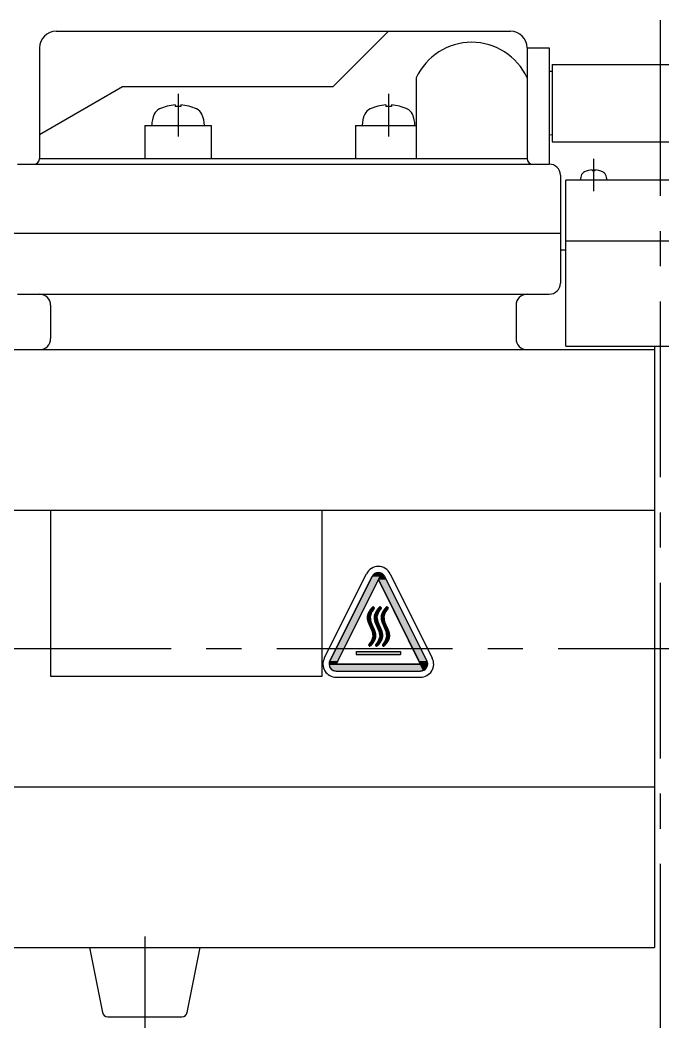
# Model space of a CAD drawing. Extents: x -95 to 515, y -92 to 311.
# Drawn here: x 109.5 to 225.5, y -68.5 to 113.5 of the extents above; entities that cross this region are included whole.
import ezdxf

# ---------------------------------------------------------------- set-up
doc = ezdxf.new("R2010")
doc.units = 0
doc.linetypes.add('CENTER', pattern=[50.8, 31.75, -6.35, 6.35, -6.35])
doc.layers.get('0').update_dxf_attribs({"linetype": 'CONTINUOUS'})
doc.layers.add('CENTER', color=1, linetype='CENTER')

# ---------------------------------------------------------------- blocks, each defined once
blk = doc.blocks.new('*U2')
at = {"color": 7, "linetype": 'CONTINUOUS'}
for p, q in [((173.01, 13.01), (165.39, -2.22)), ((174.43, 13.01), (166.81, -2.22)), ((173.31, 13.4), (173.01, 13.01)), ((173.62, 13.58), (173.31, 13.4)), ((173.74, 13.65), (173.62, 13.58)), ((174.24, 13.71), (173.74, 13.65)), ((174.46, 13.65), (174.24, 13.71)), ((174.63, 13.4), (174.43, 13.01)), ((174.46, 13.65), (174.71, 13.58)), ((174.71, 13.58), (174.63, 13.4)), ((165.29, -2.5), (165.26, -2.79)), ((166.53, -2.79), (165.26, -2.79)), ((165.39, -2.22), (165.29, -2.5)), ((166.67, -2.5), (166.53, -2.79)), ((166.53, -2.79), (166.53, -2.79)), ((166.81, -2.22), (166.67, -2.5))]:
    blk.add_line(p, q, dxfattribs=at)
for points in [[(173.01, 13.01), (165.39, -2.22), (166.81, -2.22)], [(173.31, 13.4), (173.01, 13.01), (174.43, 13.01)], [(173.62, 13.58), (173.31, 13.4), (174.63, 13.4)], [(173.74, 13.65), (173.62, 13.58), (174.71, 13.58)], [(174.24, 13.71), (173.74, 13.65), (174.46, 13.65)], [(165.29, -2.5), (165.26, -2.79), (166.53, -2.79)], [(165.39, -2.22), (165.29, -2.5), (166.67, -2.5)]]:
    blk.add_solid(points, dxfattribs=at)
at = {"color": 7, "linetype": 'CONTINUOUS', "extrusion": (0, 0, -1)}
for points in [[(-173.01, 13.01), (-174.43, 13.01), (-166.81, -2.22)], [(-173.31, 13.4), (-174.63, 13.4), (-174.43, 13.01)], [(-173.62, 13.58), (-174.71, 13.58), (-174.63, 13.4)], [(-173.74, 13.65), (-174.46, 13.65), (-174.71, 13.58)], [(-165.26, -2.79), (-166.53, -2.79), (-166.53, -2.79)], [(-165.29, -2.5), (-166.67, -2.5), (-166.53, -2.79)], [(-165.39, -2.22), (-166.81, -2.22), (-166.67, -2.5)]]:
    blk.add_solid(points, dxfattribs=at)
blk = doc.blocks.new('*U3')
at = {"color": 7, "linetype": 'CONTINUOUS'}
for p, q in [((165.26, -2.79), (165.26, -2.79)), ((181.76, -2.79), (165.26, -2.79)), ((165.26, -2.79), (165.35, -3.28)), ((165.35, -3.28), (165.63, -3.69)), ((181.76, -2.79), (182.01, -3.28)), ((182.01, -3.28), (182.21, -3.69)), ((165.63, -3.69), (165.99, -3.93)), ((165.99, -3.93), (166.04, -3.96)), ((166.04, -3.96), (166.36, -4.03)), ((166.36, -4.03), (166.53, -4.06)), ((166.53, -4.06), (181.76, -4.06)), ((182.06, -4.03), (181.76, -4.06)), ((182.23, -3.96), (182.06, -4.03)), ((182.21, -3.69), (182.33, -3.93)), ((182.33, -3.93), (182.23, -3.96))]:
    blk.add_line(p, q, dxfattribs=at)
for points in [[(165.26, -2.79), (165.26, -2.79), (181.76, -2.79)], [(165.26, -2.79), (165.35, -3.28), (182.01, -3.28)], [(165.35, -3.28), (165.63, -3.69), (182.21, -3.69)], [(165.63, -3.69), (165.99, -3.93), (182.33, -3.93)], [(165.99, -3.93), (166.04, -3.96), (182.23, -3.96)], [(166.04, -3.96), (166.36, -4.03), (182.06, -4.03)], [(166.36, -4.03), (166.53, -4.06), (181.76, -4.06)], [(166.53, -4.06), (166.53, -4.06), (181.76, -4.06)]]:
    blk.add_solid(points, dxfattribs=at)
at = {"color": 7, "linetype": 'CONTINUOUS', "extrusion": (0, 0, -1)}
for points in [[(-165.26, -2.79), (-181.76, -2.79), (-182.01, -3.28)], [(-165.35, -3.28), (-182.01, -3.28), (-182.21, -3.69)], [(-165.63, -3.69), (-182.21, -3.69), (-182.33, -3.93)], [(-165.99, -3.93), (-182.33, -3.93), (-182.23, -3.96)], [(-166.04, -3.96), (-182.23, -3.96), (-182.06, -4.03)], [(-166.36, -4.03), (-182.06, -4.03), (-181.76, -4.06)]]:
    blk.add_solid(points, dxfattribs=at)
blk = doc.blocks.new('*U4')
at = {"color": 7, "linetype": 'CONTINUOUS'}
for p, q in [((174.43, 13.01), (174.15, 12.45)), ((174.59, 13.34), (174.43, 13.01)), ((174.71, 13.58), (174.59, 13.34)), ((175.04, 13.34), (174.71, 13.58)), ((175.04, 13.34), (175.28, 13.01)), ((175.28, 13.01), (175.57, 12.45)), ((174.15, 12.45), (181.48, -2.22)), ((175.57, 12.45), (182.9, -2.22)), ((181.48, -2.22), (181.72, -2.7)), ((181.72, -2.7), (181.96, -3.19)), ((181.96, -3.19), (182.18, -3.62)), ((182.33, -3.93), (182.18, -3.62)), ((182.72, -3.62), (182.33, -3.93)), ((182.97, -3.19), (182.72, -3.62)), ((182.9, -2.22), (183.03, -2.7)), ((183.03, -2.7), (182.97, -3.19))]:
    blk.add_line(p, q, dxfattribs=at)
for points in [[(174.43, 13.01), (174.15, 12.45), (175.57, 12.45)], [(174.59, 13.34), (174.43, 13.01), (175.28, 13.01)], [(174.71, 13.58), (174.59, 13.34), (175.04, 13.34)], [(174.15, 12.45), (181.48, -2.22), (182.9, -2.22)], [(181.48, -2.22), (181.72, -2.7), (183.03, -2.7)], [(181.72, -2.7), (181.96, -3.19), (182.97, -3.19)], [(181.96, -3.19), (182.18, -3.62), (182.72, -3.62)]]:
    blk.add_solid(points, dxfattribs=at)
at = {"color": 7, "linetype": 'CONTINUOUS', "extrusion": (0, 0, -1)}
for points in [[(-174.43, 13.01), (-175.28, 13.01), (-175.57, 12.45)], [(-174.59, 13.34), (-175.04, 13.34), (-175.28, 13.01)], [(-174.15, 12.45), (-175.57, 12.45), (-182.9, -2.22)], [(-181.48, -2.22), (-182.9, -2.22), (-183.03, -2.7)], [(-181.72, -2.7), (-183.03, -2.7), (-182.97, -3.19)], [(-181.96, -3.19), (-182.97, -3.19), (-182.72, -3.62)], [(-182.18, -3.62), (-182.72, -3.62), (-182.33, -3.93)]]:
    blk.add_solid(points, dxfattribs=at)
blk = doc.blocks.new('*U5')
at = {"color": 7, "linetype": 'CONTINUOUS'}
for p, q in [((175.46, 7.29), (174.99, 6.72)), ((175.6, 7.47), (175.46, 7.29)), ((175.92, 7.29), (175.51, 6.72)), ((175.65, 7.52), (175.6, 7.47)), ((175.83, 7.47), (175.65, 7.52)), ((175.83, 7.47), (175.92, 7.29)), ((174.94, 6.58), (174.65, 5.75)), ((174.65, 5.75), (174.65, 5.75)), ((174.65, 5.75), (174.78, 4.83)), ((174.99, 6.72), (174.94, 6.58)), ((175.41, 6.58), (175.15, 5.75)), ((175.15, 5.75), (175.15, 5.75)), ((175.15, 5.75), (175.28, 4.83)), ((175.51, 6.72), (175.41, 6.58)), ((174.78, 4.83), (174.78, 4.83)), ((174.78, 4.83), (175.15, 3.97)), ((175.15, 3.97), (175.15, 3.97)), ((175.15, 3.97), (175.51, 3.12)), ((175.28, 4.83), (175.28, 4.83)), ((175.28, 4.83), (175.65, 3.97)), ((175.65, 3.97), (175.65, 3.97)), ((175.65, 3.97), (176.01, 3.12)), ((175.65, 2.2), (175.39, 1.37)), ((175.51, 3.12), (175.51, 3.12)), ((175.51, 3.12), (175.65, 2.2)), ((175.65, 2.2), (175.65, 2.2)), ((176.15, 2.2), (175.86, 1.37)), ((176.01, 3.12), (176.01, 3.12)), ((176.01, 3.12), (176.15, 2.2)), ((176.15, 2.2), (176.15, 2.2)), ((175.28, 1.22), (174.89, 0.67)), ((174.89, 0.67), (174.97, 0.49)), ((175.15, 0.42), (174.97, 0.49)), ((175.21, 0.49), (175.15, 0.42)), ((175.35, 0.67), (175.21, 0.49)), ((175.39, 1.37), (175.28, 1.22)), ((175.8, 1.22), (175.35, 0.67)), ((175.86, 1.37), (175.8, 1.22))]:
    blk.add_line(p, q, dxfattribs=at)
for points in [[(175.46, 7.29), (174.99, 6.72), (175.51, 6.72)], [(175.6, 7.47), (175.46, 7.29), (175.92, 7.29)], [(175.65, 7.52), (175.6, 7.47), (175.83, 7.47)], [(174.94, 6.58), (174.65, 5.75), (175.15, 5.75)], [(174.65, 5.75), (174.65, 5.75), (175.15, 5.75)], [(174.65, 5.75), (174.78, 4.83), (175.28, 4.83)], [(174.99, 6.72), (174.94, 6.58), (175.41, 6.58)], [(174.78, 4.83), (174.78, 4.83), (175.28, 4.83)], [(174.78, 4.83), (175.15, 3.97), (175.65, 3.97)], [(175.15, 3.97), (175.15, 3.97), (175.65, 3.97)], [(175.15, 3.97), (175.51, 3.12), (176.01, 3.12)], [(175.65, 2.2), (175.39, 1.37), (175.86, 1.37)], [(175.51, 3.12), (175.51, 3.12), (176.01, 3.12)], [(175.51, 3.12), (175.65, 2.2), (176.15, 2.2)], [(175.65, 2.2), (175.65, 2.2), (176.15, 2.2)], [(175.28, 1.22), (174.89, 0.67), (175.35, 0.67)], [(174.89, 0.67), (174.97, 0.49), (175.21, 0.49)], [(175.39, 1.37), (175.28, 1.22), (175.8, 1.22)]]:
    blk.add_solid(points, dxfattribs=at)
at = {"color": 7, "linetype": 'CONTINUOUS', "extrusion": (0, 0, -1)}
for points in [[(-175.46, 7.29), (-175.92, 7.29), (-175.51, 6.72)], [(-175.6, 7.47), (-175.83, 7.47), (-175.92, 7.29)], [(-174.65, 5.75), (-175.15, 5.75), (-175.15, 5.75)], [(-174.65, 5.75), (-175.15, 5.75), (-175.28, 4.83)], [(-174.94, 6.58), (-175.41, 6.58), (-175.15, 5.75)], [(-174.99, 6.72), (-175.51, 6.72), (-175.41, 6.58)], [(-174.78, 4.83), (-175.28, 4.83), (-175.28, 4.83)], [(-174.78, 4.83), (-175.28, 4.83), (-175.65, 3.97)], [(-175.15, 3.97), (-175.65, 3.97), (-175.65, 3.97)], [(-175.15, 3.97), (-175.65, 3.97), (-176.01, 3.12)], [(-175.51, 3.12), (-176.01, 3.12), (-176.01, 3.12)], [(-175.51, 3.12), (-176.01, 3.12), (-176.15, 2.2)], [(-175.65, 2.2), (-176.15, 2.2), (-176.15, 2.2)], [(-175.65, 2.2), (-176.15, 2.2), (-175.86, 1.37)], [(-174.89, 0.67), (-175.35, 0.67), (-175.21, 0.49)], [(-174.97, 0.49), (-175.21, 0.49), (-175.15, 0.42)], [(-175.28, 1.22), (-175.8, 1.22), (-175.35, 0.67)], [(-175.39, 1.37), (-175.86, 1.37), (-175.8, 1.22)]]:
    blk.add_solid(points, dxfattribs=at)
blk = doc.blocks.new('*U6')
at = {"color": 7, "linetype": 'CONTINUOUS'}
for p, q in [((172.96, 7.29), (172.49, 6.72)), ((173.1, 7.47), (172.96, 7.29)), ((173.42, 7.29), (173.01, 6.72)), ((173.15, 7.52), (173.1, 7.47)), ((173.33, 7.47), (173.15, 7.52)), ((173.33, 7.47), (173.42, 7.29)), ((172.44, 6.58), (172.15, 5.75)), ((172.15, 5.75), (172.15, 5.75)), ((172.15, 5.75), (172.28, 4.83)), ((172.49, 6.72), (172.44, 6.58)), ((172.91, 6.58), (172.65, 5.75)), ((172.65, 5.75), (172.65, 5.75)), ((172.65, 5.75), (172.78, 4.83)), ((173.01, 6.72), (172.91, 6.58)), ((172.28, 4.83), (172.28, 4.83)), ((172.28, 4.83), (172.65, 3.97)), ((172.65, 3.97), (172.65, 3.97)), ((172.65, 3.97), (173.01, 3.12)), ((172.78, 4.83), (172.78, 4.83)), ((172.78, 4.83), (173.15, 3.97)), ((173.15, 3.97), (173.15, 3.97)), ((173.15, 3.97), (173.51, 3.12)), ((173.15, 2.2), (172.89, 1.37)), ((173.01, 3.12), (173.01, 3.12)), ((173.01, 3.12), (173.15, 2.2)), ((173.15, 2.2), (173.15, 2.2)), ((173.65, 2.2), (173.36, 1.37)), ((173.51, 3.12), (173.51, 3.12)), ((173.51, 3.12), (173.65, 2.2)), ((173.65, 2.2), (173.65, 2.2)), ((172.78, 1.22), (172.39, 0.67)), ((172.39, 0.67), (172.47, 0.49)), ((172.65, 0.42), (172.47, 0.49)), ((172.71, 0.49), (172.65, 0.42)), ((172.85, 0.67), (172.71, 0.49)), ((172.89, 1.37), (172.78, 1.22)), ((173.3, 1.22), (172.85, 0.67)), ((173.36, 1.37), (173.3, 1.22))]:
    blk.add_line(p, q, dxfattribs=at)
for points in [[(172.96, 7.29), (172.49, 6.72), (173.01, 6.72)], [(173.1, 7.47), (172.96, 7.29), (173.42, 7.29)], [(173.15, 7.52), (173.1, 7.47), (173.33, 7.47)], [(172.44, 6.58), (172.15, 5.75), (172.65, 5.75)], [(172.15, 5.75), (172.15, 5.75), (172.65, 5.75)], [(172.15, 5.75), (172.28, 4.83), (172.78, 4.83)], [(172.49, 6.72), (172.44, 6.58), (172.91, 6.58)], [(172.28, 4.83), (172.28, 4.83), (172.78, 4.83)], [(172.28, 4.83), (172.65, 3.97), (173.15, 3.97)], [(172.65, 3.97), (172.65, 3.97), (173.15, 3.97)], [(172.65, 3.97), (173.01, 3.12), (173.51, 3.12)], [(173.15, 2.2), (172.89, 1.37), (173.36, 1.37)], [(173.01, 3.12), (173.01, 3.12), (173.51, 3.12)], [(173.01, 3.12), (173.15, 2.2), (173.65, 2.2)], [(173.15, 2.2), (173.15, 2.2), (173.65, 2.2)], [(172.78, 1.22), (172.39, 0.67), (172.85, 0.67)], [(172.39, 0.67), (172.47, 0.49), (172.71, 0.49)], [(172.89, 1.37), (172.78, 1.22), (173.3, 1.22)]]:
    blk.add_solid(points, dxfattribs=at)
at = {"color": 7, "linetype": 'CONTINUOUS', "extrusion": (0, 0, -1)}
for points in [[(-172.96, 7.29), (-173.42, 7.29), (-173.01, 6.72)], [(-173.1, 7.47), (-173.33, 7.47), (-173.42, 7.29)], [(-172.15, 5.75), (-172.65, 5.75), (-172.65, 5.75)], [(-172.15, 5.75), (-172.65, 5.75), (-172.78, 4.83)], [(-172.44, 6.58), (-172.91, 6.58), (-172.65, 5.75)], [(-172.49, 6.72), (-173.01, 6.72), (-172.91, 6.58)], [(-172.28, 4.83), (-172.78, 4.83), (-172.78, 4.83)], [(-172.28, 4.83), (-172.78, 4.83), (-173.15, 3.97)], [(-172.65, 3.97), (-173.15, 3.97), (-173.15, 3.97)], [(-172.65, 3.97), (-173.15, 3.97), (-173.51, 3.12)], [(-173.01, 3.12), (-173.51, 3.12), (-173.51, 3.12)], [(-173.01, 3.12), (-173.51, 3.12), (-173.65, 2.2)], [(-173.15, 2.2), (-173.65, 2.2), (-173.65, 2.2)], [(-173.15, 2.2), (-173.65, 2.2), (-173.36, 1.37)], [(-172.39, 0.67), (-172.85, 0.67), (-172.71, 0.49)], [(-172.47, 0.49), (-172.71, 0.49), (-172.65, 0.42)], [(-172.78, 1.22), (-173.3, 1.22), (-172.85, 0.67)], [(-172.89, 1.37), (-173.36, 1.37), (-173.3, 1.22)]]:
    blk.add_solid(points, dxfattribs=at)
blk = doc.blocks.new('*U7')
at = {"color": 7, "linetype": 'CONTINUOUS'}
for p, q in [((174.21, 7.29), (173.74, 6.72)), ((174.35, 7.47), (174.21, 7.29)), ((174.67, 7.29), (174.26, 6.72)), ((174.4, 7.52), (174.35, 7.47)), ((174.58, 7.47), (174.4, 7.52)), ((174.58, 7.47), (174.67, 7.29)), ((173.69, 6.58), (173.4, 5.75)), ((173.4, 5.75), (173.4, 5.75)), ((173.4, 5.75), (173.53, 4.83)), ((173.74, 6.72), (173.69, 6.58)), ((174.16, 6.58), (173.9, 5.75)), ((173.9, 5.75), (173.9, 5.75)), ((173.9, 5.75), (174.03, 4.83)), ((174.26, 6.72), (174.16, 6.58)), ((173.53, 4.83), (173.53, 4.83)), ((173.53, 4.83), (173.9, 3.97)), ((173.9, 3.97), (173.9, 3.97)), ((173.9, 3.97), (174.26, 3.12)), ((174.03, 4.83), (174.03, 4.83)), ((174.03, 4.83), (174.4, 3.97)), ((174.4, 3.97), (174.4, 3.97)), ((174.4, 3.97), (174.76, 3.12)), ((174.4, 2.2), (174.14, 1.37)), ((174.26, 3.12), (174.26, 3.12)), ((174.26, 3.12), (174.4, 2.2)), ((174.4, 2.2), (174.4, 2.2)), ((174.9, 2.2), (174.61, 1.37)), ((174.76, 3.12), (174.76, 3.12)), ((174.76, 3.12), (174.9, 2.2)), ((174.9, 2.2), (174.9, 2.2)), ((174.03, 1.22), (173.64, 0.67)), ((173.64, 0.67), (173.72, 0.49)), ((173.9, 0.42), (173.72, 0.49)), ((173.96, 0.49), (173.9, 0.42)), ((174.1, 0.67), (173.96, 0.49)), ((174.14, 1.37), (174.03, 1.22)), ((174.55, 1.22), (174.1, 0.67)), ((174.61, 1.37), (174.55, 1.22))]:
    blk.add_line(p, q, dxfattribs=at)
for points in [[(174.21, 7.29), (173.74, 6.72), (174.26, 6.72)], [(174.35, 7.47), (174.21, 7.29), (174.67, 7.29)], [(174.4, 7.52), (174.35, 7.47), (174.58, 7.47)], [(173.69, 6.58), (173.4, 5.75), (173.9, 5.75)], [(173.4, 5.75), (173.4, 5.75), (173.9, 5.75)], [(173.4, 5.75), (173.53, 4.83), (174.03, 4.83)], [(173.74, 6.72), (173.69, 6.58), (174.16, 6.58)], [(173.53, 4.83), (173.53, 4.83), (174.03, 4.83)], [(173.53, 4.83), (173.9, 3.97), (174.4, 3.97)], [(173.9, 3.97), (173.9, 3.97), (174.4, 3.97)], [(173.9, 3.97), (174.26, 3.12), (174.76, 3.12)], [(174.4, 2.2), (174.14, 1.37), (174.61, 1.37)], [(174.26, 3.12), (174.26, 3.12), (174.76, 3.12)], [(174.26, 3.12), (174.4, 2.2), (174.9, 2.2)], [(174.4, 2.2), (174.4, 2.2), (174.9, 2.2)], [(174.03, 1.22), (173.64, 0.67), (174.1, 0.67)], [(173.64, 0.67), (173.72, 0.49), (173.96, 0.49)], [(174.14, 1.37), (174.03, 1.22), (174.55, 1.22)]]:
    blk.add_solid(points, dxfattribs=at)
at = {"color": 7, "linetype": 'CONTINUOUS', "extrusion": (0, 0, -1)}
for points in [[(-174.21, 7.29), (-174.67, 7.29), (-174.26, 6.72)], [(-174.35, 7.47), (-174.58, 7.47), (-174.67, 7.29)], [(-173.4, 5.75), (-173.9, 5.75), (-173.9, 5.75)], [(-173.4, 5.75), (-173.9, 5.75), (-174.03, 4.83)], [(-173.69, 6.58), (-174.16, 6.58), (-173.9, 5.75)], [(-173.74, 6.72), (-174.26, 6.72), (-174.16, 6.58)], [(-173.53, 4.83), (-174.03, 4.83), (-174.03, 4.83)], [(-173.53, 4.83), (-174.03, 4.83), (-174.4, 3.97)], [(-173.9, 3.97), (-174.4, 3.97), (-174.4, 3.97)], [(-173.9, 3.97), (-174.4, 3.97), (-174.76, 3.12)], [(-174.26, 3.12), (-174.76, 3.12), (-174.76, 3.12)], [(-174.26, 3.12), (-174.76, 3.12), (-174.9, 2.2)], [(-174.4, 2.2), (-174.9, 2.2), (-174.9, 2.2)], [(-174.4, 2.2), (-174.9, 2.2), (-174.61, 1.37)], [(-173.64, 0.67), (-174.1, 0.67), (-173.96, 0.49)], [(-173.72, 0.49), (-173.96, 0.49), (-173.9, 0.42)], [(-174.03, 1.22), (-174.55, 1.22), (-174.1, 0.67)], [(-174.14, 1.37), (-174.61, 1.37), (-174.55, 1.22)]]:
    blk.add_solid(points, dxfattribs=at)
blk = doc.blocks.new('*U8')
at = {"color": 7, "linetype": 'CONTINUOUS'}
for p, q in [((170.15, -0.54), (178.15, -0.54)), ((170.15, -0.54), (170.15, -1.04)), ((170.15, -1.04), (178.15, -1.04)), ((178.15, -0.54), (178.15, -1.04))]:
    blk.add_line(p, q, dxfattribs=at)
for points in [[(170.15, -0.54), (170.15, -0.54), (178.15, -0.54)], [(170.15, -0.54), (170.15, -1.04), (178.15, -1.04)], [(170.15, -1.04), (170.15, -1.04), (178.15, -1.04)]]:
    blk.add_solid(points, dxfattribs=at)
at = {"color": 7, "linetype": 'CONTINUOUS', "extrusion": (0, 0, -1)}
blk.add_solid([(-170.15, -0.54), (-178.15, -0.54), (-178.15, -1.04)], dxfattribs=at)

msp = doc.modelspace()

# ---------------------------------------------------------------- linework, layer by layer
at = {"color": 7, "linetype": 'CONTINUOUS'}
for p, q in [((116, 111.5), (198, 111.5)), ((176, 111.5), (166, 101.5)), ((113, 108.5), (113, 88.5)), ((201, 108.5), (201, 88.5)), ((201, 108.5), (205, 108.5)), ((205, 108.5), (205, 87.5)), ((205.5, 104.22), (205, 104.25)), ((205.5, 105.5), (205.5, 91.5)), ((205.5, 105.5), (244.5, 105.5)), ((181, 103.08), (181, 88.5)), ((113, 92.84), (128, 101.5)), ((128, 101.5), (166, 101.5)), ((137.5, 98.18), (137.5, 97.9)), ((138.5, 97.9), (137.5, 97.9)), ((138.5, 98.18), (138.5, 97.9)), ((175.5, 98.18), (175.5, 97.9)), ((176.5, 97.9), (175.5, 97.9)), ((176.5, 98.18), (176.5, 97.9)), ((132, 94.5), (144, 94.5)), ((132, 94.5), (132, 88.5)), ((144, 94.5), (144, 88.5)), ((170, 94.5), (181, 94.5)), ((170, 94.5), (170, 88.5)), ((205.5, 92.78), (205, 92.75)), ((205.5, 91.5), (244.5, 91.5)), ((109, 87.5), (205, 87.5)), ((113, 88.5), (201, 88.5)), ((212.75, 86.44), (212.75, 86.3)), ((213.25, 86.3), (212.75, 86.3)), ((213.25, 86.44), (213.25, 86.3)), ((207, 85.5), (207, 66)), ((242, 84.6), (208, 84.6)), ((208, 54.6), (208, 84.6)), ((107, 75), (207, 75)), ((242, 73.6), (208, 73.6)), ((207, 72), (208, 72)), ((109, 64), (205, 64)), ((115, 62), (115, 56)), ((199, 62), (199, 56)), ((208, 54.6), (242, 54.6)), ((224, 54.6), (224, -54)), ((107, 54), (224, 54)), ((107, 25), (224, 25)), ((115, 25), (115, -5)), ((164, -5), (164, 25)), ((164.4, -1.73), (172.02, 13.51)), ((165.39, -2.22), (173.01, 13.01)), ((166.53, -2.79), (174.71, 13.58)), ((175.28, 13.01), (182.9, -2.22)), ((176.28, 13.51), (183.89, -1.73)), ((182.33, -3.93), (174.15, 12.45)), ((170.15, -0.54), (178.15, -0.54)), ((170.15, -0.54), (170.15, -1.04)), ((170.15, -1.04), (178.15, -1.04)), ((178.15, -0.54), (178.15, -1.04)), ((165.26, -2.79), (181.76, -2.79)), ((115, -5), (164, -5)), ((166.53, -4.06), (181.76, -4.06)), ((166.53, -5.17), (181.76, -5.17)), ((107, -25), (224, -25)), ((107, -54), (224, -54)), ((122, -54), (124.34, -65.7)), ((139.66, -65.7), (142, -54)), ((125.32, -66.5), (138.68, -66.5))]:
    msp.add_line(p, q, dxfattribs=at)
at = {"color": 7}
for points in [[(173.15, 7.52, 0), (173.12, 7.5, 0), (173.1, 7.48, 0), (173.07, 7.45, 0), (173.05, 7.43, 0), (173.02, 7.41, 0), (173, 7.38, 0), (172.98, 7.36, 0), (172.95, 7.33, 0), (172.93, 7.31, 0), (172.91, 7.28, 0), (172.88, 7.26, 0), (172.86, 7.23, 0), (172.84, 7.2, 0), (172.81, 7.18, 0), (172.79, 7.15, 0), (172.77, 7.12, 0), (172.75, 7.1, 0), (172.73, 7.07, 0), (172.71, 7.04, 0), (172.68, 7.01, 0), (172.66, 6.99, 0), (172.64, 6.96, 0), (172.62, 6.93, 0), (172.6, 6.9, 0), (172.58, 6.87, 0), (172.56, 6.84, 0), (172.54, 6.81, 0), (172.53, 6.78, 0), (172.51, 6.75, 0), (172.49, 6.72, 0), (172.47, 6.69, 0), (172.45, 6.66, 0), (172.44, 6.63, 0), (172.42, 6.6, 0), (172.4, 6.57, 0), (172.39, 6.54, 0), (172.37, 6.51, 0), (172.36, 6.48, 0), (172.34, 6.45, 0), (172.33, 6.42, 0), (172.31, 6.39, 0), (172.3, 6.36, 0), (172.29, 6.33, 0), (172.28, 6.29, 0), (172.26, 6.26, 0), (172.25, 6.23, 0), (172.24, 6.2, 0), (172.23, 6.17, 0), (172.22, 6.14, 0), (172.21, 6.1, 0), (172.2, 6.07, 0), (172.19, 6.04, 0), (172.19, 6.01, 0), (172.18, 5.98, 0), (172.17, 5.94, 0), (172.17, 5.91, 0), (172.16, 5.88, 0), (172.16, 5.85, 0), (172.15, 5.82, 0), (172.15, 5.78, 0), (172.15, 5.75, 0), (172.14, 5.72, 0), (172.14, 5.69, 0), (172.14, 5.65, 0), (172.14, 5.62, 0), (172.14, 5.59, 0), (172.14, 5.56, 0), (172.14, 5.53, 0), (172.14, 5.49, 0), (172.15, 5.46, 0), (172.15, 5.43, 0), (172.15, 5.4, 0), (172.16, 5.37, 0), (172.16, 5.33, 0), (172.16, 5.3, 0), (172.17, 5.27, 0), (172.18, 5.24, 0), (172.18, 5.21, 0), (172.19, 5.17, 0), (172.2, 5.14, 0), (172.2, 5.11, 0), (172.21, 5.08, 0), (172.22, 5.04, 0), (172.23, 5.01, 0), (172.24, 4.98, 0), (172.25, 4.95, 0), (172.26, 4.92, 0), (172.27, 4.88, 0), (172.28, 4.85, 0), (172.29, 4.82, 0), (172.3, 4.79, 0), (172.31, 4.76, 0), (172.32, 4.72, 0), (172.33, 4.69, 0), (172.34, 4.66, 0), (172.36, 4.63, 0), (172.37, 4.6, 0), (172.38, 4.56, 0), (172.4, 4.53, 0), (172.41, 4.5, 0), (172.42, 4.47, 0), (172.44, 4.44, 0), (172.45, 4.4, 0), (172.46, 4.37, 0), (172.48, 4.34, 0), (172.49, 4.31, 0), (172.51, 4.28, 0), (172.52, 4.24, 0), (172.53, 4.21, 0), (172.55, 4.18, 0), (172.56, 4.15, 0), (172.58, 4.12, 0), (172.59, 4.08, 0), (172.61, 4.05, 0), (172.62, 4.02, 0), (172.64, 3.99, 0), (172.65, 3.96, 0), (172.67, 3.92, 0), (172.68, 3.89, 0), (172.7, 3.86, 0), (172.71, 3.83, 0), (172.73, 3.8, 0), (172.74, 3.76, 0), (172.76, 3.73, 0), (172.77, 3.7, 0), (172.79, 3.67, 0), (172.8, 3.64, 0), (172.81, 3.6, 0), (172.83, 3.57, 0), (172.84, 3.54, 0), (172.86, 3.51, 0), (172.87, 3.48, 0), (172.88, 3.44, 0), (172.9, 3.41, 0), (172.91, 3.38, 0), (172.92, 3.35, 0), (172.94, 3.32, 0), (172.95, 3.28, 0), (172.96, 3.25, 0), (172.97, 3.22, 0), (172.98, 3.19, 0), (173, 3.16, 0), (173.01, 3.12, 0), (173.02, 3.09, 0), (173.03, 3.06, 0), (173.04, 3.03, 0), (173.05, 3, 0), (173.06, 2.96, 0), (173.06, 2.93, 0), (173.07, 2.9, 0), (173.08, 2.87, 0), (173.09, 2.84, 0), (173.1, 2.8, 0), (173.1, 2.77, 0), (173.11, 2.74, 0), (173.12, 2.71, 0), (173.12, 2.67, 0), (173.13, 2.64, 0), (173.13, 2.61, 0), (173.14, 2.58, 0), (173.14, 2.55, 0), (173.14, 2.51, 0), (173.15, 2.48, 0), (173.15, 2.45, 0), (173.15, 2.42, 0), (173.15, 2.39, 0), (173.15, 2.35, 0), (173.15, 2.32, 0), (173.15, 2.29, 0), (173.15, 2.26, 0), (173.15, 2.22, 0), (173.15, 2.19, 0), (173.14, 2.16, 0), (173.14, 2.13, 0), (173.13, 2.09, 0), (173.13, 2.06, 0), (173.12, 2.03, 0), (173.12, 2, 0), (173.11, 1.97, 0), (173.1, 1.93, 0), (173.09, 1.9, 0), (173.09, 1.87, 0), (173.08, 1.84, 0), (173.07, 1.81, 0), (173.06, 1.77, 0), (173.05, 1.74, 0), (173.04, 1.71, 0), (173.03, 1.68, 0), (173.01, 1.65, 0), (173, 1.61, 0), (172.99, 1.58, 0), (172.97, 1.55, 0), (172.96, 1.52, 0), (172.95, 1.49, 0), (172.93, 1.46, 0), (172.92, 1.43, 0), (172.9, 1.4, 0), (172.88, 1.37, 0), (172.87, 1.34, 0), (172.85, 1.31, 0), (172.84, 1.28, 0), (172.82, 1.25, 0), (172.8, 1.22, 0), (172.78, 1.19, 0), (172.76, 1.16, 0), (172.75, 1.13, 0), (172.73, 1.1, 0), (172.71, 1.07, 0), (172.69, 1.04, 0), (172.67, 1.01, 0), (172.65, 0.99, 0), (172.63, 0.96, 0), (172.61, 0.93, 0), (172.59, 0.9, 0), (172.56, 0.88, 0), (172.54, 0.85, 0), (172.52, 0.82, 0), (172.5, 0.8, 0), (172.48, 0.77, 0), (172.46, 0.74, 0), (172.44, 0.72, 0), (172.41, 0.69, 0), (172.39, 0.67, 0)], [(173.42, 7.3, 0), (173.4, 7.27, 0), (173.37, 7.25, 0), (173.35, 7.22, 0), (173.33, 7.19, 0), (173.31, 7.17, 0), (173.29, 7.14, 0), (173.26, 7.12, 0), (173.24, 7.09, 0), (173.22, 7.06, 0), (173.2, 7.03, 0), (173.18, 7.01, 0), (173.16, 6.98, 0), (173.14, 6.95, 0), (173.12, 6.92, 0), (173.1, 6.89, 0), (173.08, 6.87, 0), (173.06, 6.84, 0), (173.04, 6.81, 0), (173.02, 6.78, 0), (173, 6.75, 0), (172.99, 6.72, 0), (172.97, 6.69, 0), (172.95, 6.66, 0), (172.94, 6.63, 0), (172.92, 6.6, 0), (172.9, 6.57, 0), (172.89, 6.54, 0), (172.87, 6.51, 0), (172.86, 6.47, 0), (172.84, 6.44, 0), (172.83, 6.41, 0), (172.81, 6.38, 0), (172.8, 6.35, 0), (172.79, 6.32, 0), (172.78, 6.29, 0), (172.76, 6.25, 0), (172.75, 6.22, 0), (172.74, 6.19, 0), (172.73, 6.16, 0), (172.72, 6.13, 0), (172.71, 6.09, 0), (172.7, 6.06, 0), (172.69, 6.03, 0), (172.69, 6, 0), (172.68, 5.97, 0), (172.67, 5.93, 0), (172.67, 5.9, 0), (172.66, 5.87, 0), (172.66, 5.84, 0), (172.65, 5.8, 0), (172.65, 5.77, 0), (172.65, 5.74, 0), (172.64, 5.71, 0), (172.64, 5.67, 0), (172.64, 5.64, 0), (172.64, 5.61, 0), (172.64, 5.58, 0), (172.64, 5.54, 0), (172.64, 5.51, 0), (172.64, 5.48, 0), (172.65, 5.45, 0), (172.65, 5.42, 0), (172.65, 5.38, 0), (172.66, 5.35, 0), (172.66, 5.32, 0), (172.67, 5.29, 0), (172.67, 5.25, 0), (172.68, 5.22, 0), (172.68, 5.19, 0), (172.69, 5.16, 0), (172.7, 5.13, 0), (172.71, 5.09, 0), (172.71, 5.06, 0), (172.72, 5.03, 0), (172.73, 5, 0), (172.74, 4.96, 0), (172.75, 4.93, 0), (172.76, 4.9, 0), (172.77, 4.87, 0), (172.78, 4.84, 0), (172.79, 4.8, 0), (172.8, 4.77, 0), (172.81, 4.74, 0), (172.83, 4.71, 0), (172.84, 4.68, 0), (172.85, 4.64, 0), (172.86, 4.61, 0), (172.88, 4.58, 0), (172.89, 4.55, 0), (172.9, 4.51, 0), (172.92, 4.48, 0), (172.93, 4.45, 0), (172.94, 4.42, 0), (172.96, 4.39, 0), (172.97, 4.35, 0), (172.99, 4.32, 0), (173, 4.29, 0), (173.01, 4.26, 0), (173.03, 4.23, 0), (173.04, 4.19, 0), (173.06, 4.16, 0), (173.07, 4.13, 0), (173.09, 4.1, 0), (173.1, 4.06, 0), (173.12, 4.03, 0), (173.13, 4, 0), (173.15, 3.97, 0), (173.16, 3.94, 0), (173.18, 3.9, 0), (173.19, 3.87, 0), (173.21, 3.84, 0), (173.22, 3.81, 0), (173.24, 3.78, 0), (173.25, 3.74, 0), (173.27, 3.71, 0), (173.28, 3.68, 0), (173.29, 3.65, 0), (173.31, 3.62, 0), (173.32, 3.58, 0), (173.34, 3.55, 0), (173.35, 3.52, 0), (173.37, 3.49, 0), (173.38, 3.45, 0), (173.39, 3.42, 0), (173.41, 3.39, 0), (173.42, 3.36, 0), (173.43, 3.33, 0), (173.44, 3.29, 0), (173.46, 3.26, 0), (173.47, 3.23, 0), (173.48, 3.2, 0), (173.49, 3.17, 0), (173.5, 3.13, 0), (173.51, 3.1, 0), (173.52, 3.07, 0), (173.53, 3.04, 0), (173.54, 3, 0), (173.55, 2.97, 0), (173.56, 2.94, 0), (173.57, 2.91, 0), (173.58, 2.88, 0), (173.59, 2.84, 0), (173.59, 2.81, 0), (173.6, 2.78, 0), (173.61, 2.75, 0), (173.62, 2.71, 0), (173.62, 2.68, 0), (173.63, 2.65, 0), (173.63, 2.62, 0), (173.63, 2.59, 0), (173.64, 2.55, 0), (173.64, 2.52, 0), (173.65, 2.49, 0), (173.65, 2.46, 0), (173.65, 2.42, 0), (173.65, 2.39, 0), (173.65, 2.36, 0), (173.65, 2.33, 0), (173.65, 2.3, 0), (173.65, 2.26, 0), (173.65, 2.23, 0), (173.65, 2.2, 0), (173.64, 2.17, 0), (173.64, 2.13, 0), (173.64, 2.1, 0), (173.63, 2.07, 0), (173.62, 2.04, 0), (173.62, 2, 0), (173.61, 1.97, 0), (173.61, 1.94, 0), (173.6, 1.91, 0), (173.59, 1.88, 0), (173.58, 1.84, 0), (173.57, 1.81, 0), (173.56, 1.78, 0), (173.55, 1.75, 0), (173.54, 1.72, 0), (173.53, 1.68, 0), (173.52, 1.65, 0), (173.5, 1.62, 0), (173.49, 1.59, 0), (173.48, 1.56, 0), (173.47, 1.53, 0), (173.45, 1.5, 0), (173.44, 1.47, 0), (173.42, 1.43, 0), (173.41, 1.4, 0), (173.39, 1.37, 0), (173.37, 1.34, 0), (173.36, 1.31, 0), (173.34, 1.28, 0), (173.32, 1.25, 0), (173.3, 1.22, 0), (173.29, 1.19, 0), (173.27, 1.16, 0), (173.25, 1.13, 0), (173.23, 1.1, 0), (173.21, 1.07, 0), (173.19, 1.05, 0), (173.17, 1.02, 0), (173.15, 0.99, 0), (173.13, 0.96, 0), (173.11, 0.93, 0), (173.09, 0.9, 0), (173.07, 0.88, 0), (173.04, 0.85, 0), (173.02, 0.82, 0), (173, 0.79, 0), (172.98, 0.77, 0), (172.96, 0.74, 0), (172.93, 0.71, 0), (172.91, 0.69, 0), (172.89, 0.66, 0), (172.86, 0.64, 0), (172.84, 0.61, 0), (172.81, 0.59, 0), (172.79, 0.56, 0), (172.77, 0.54, 0), (172.74, 0.51, 0), (172.72, 0.49, 0), (172.69, 0.47, 0), (172.67, 0.44, 0), (172.65, 0.42, 0)], [(174.4, 7.52, 0), (174.37, 7.5, 0), (174.35, 7.48, 0), (174.32, 7.45, 0), (174.3, 7.43, 0), (174.27, 7.41, 0), (174.25, 7.38, 0), (174.23, 7.36, 0), (174.2, 7.33, 0), (174.18, 7.31, 0), (174.16, 7.28, 0), (174.13, 7.26, 0), (174.11, 7.23, 0), (174.09, 7.2, 0), (174.06, 7.18, 0), (174.04, 7.15, 0), (174.02, 7.12, 0), (174, 7.1, 0), (173.98, 7.07, 0), (173.96, 7.04, 0), (173.93, 7.01, 0), (173.91, 6.99, 0), (173.89, 6.96, 0), (173.87, 6.93, 0), (173.85, 6.9, 0), (173.83, 6.87, 0), (173.81, 6.84, 0), (173.79, 6.81, 0), (173.78, 6.78, 0), (173.76, 6.75, 0), (173.74, 6.72, 0), (173.72, 6.69, 0), (173.7, 6.66, 0), (173.69, 6.63, 0), (173.67, 6.6, 0), (173.65, 6.57, 0), (173.64, 6.54, 0), (173.62, 6.51, 0), (173.61, 6.48, 0), (173.59, 6.45, 0), (173.58, 6.42, 0), (173.56, 6.39, 0), (173.55, 6.36, 0), (173.54, 6.33, 0), (173.53, 6.29, 0), (173.51, 6.26, 0), (173.5, 6.23, 0), (173.49, 6.2, 0), (173.48, 6.17, 0), (173.47, 6.14, 0), (173.46, 6.1, 0), (173.45, 6.07, 0), (173.44, 6.04, 0), (173.44, 6.01, 0), (173.43, 5.98, 0), (173.42, 5.94, 0), (173.42, 5.91, 0), (173.41, 5.88, 0), (173.41, 5.85, 0), (173.4, 5.82, 0), (173.4, 5.78, 0), (173.4, 5.75, 0), (173.39, 5.72, 0), (173.39, 5.69, 0), (173.39, 5.65, 0), (173.39, 5.62, 0), (173.39, 5.59, 0), (173.39, 5.56, 0), (173.39, 5.53, 0), (173.39, 5.49, 0), (173.4, 5.46, 0), (173.4, 5.43, 0), (173.4, 5.4, 0), (173.41, 5.37, 0), (173.41, 5.33, 0), (173.41, 5.3, 0), (173.42, 5.27, 0), (173.43, 5.24, 0), (173.43, 5.21, 0), (173.44, 5.17, 0), (173.45, 5.14, 0), (173.45, 5.11, 0), (173.46, 5.08, 0), (173.47, 5.04, 0), (173.48, 5.01, 0), (173.49, 4.98, 0), (173.5, 4.95, 0), (173.51, 4.92, 0), (173.52, 4.88, 0), (173.53, 4.85, 0), (173.54, 4.82, 0), (173.55, 4.79, 0), (173.56, 4.76, 0), (173.57, 4.72, 0), (173.58, 4.69, 0), (173.59, 4.66, 0), (173.61, 4.63, 0), (173.62, 4.6, 0), (173.63, 4.56, 0), (173.65, 4.53, 0), (173.66, 4.5, 0), (173.67, 4.47, 0), (173.69, 4.44, 0), (173.7, 4.4, 0), (173.71, 4.37, 0), (173.73, 4.34, 0), (173.74, 4.31, 0), (173.76, 4.28, 0), (173.77, 4.24, 0), (173.78, 4.21, 0), (173.8, 4.18, 0), (173.81, 4.15, 0), (173.83, 4.12, 0), (173.84, 4.08, 0), (173.86, 4.05, 0), (173.87, 4.02, 0), (173.89, 3.99, 0), (173.9, 3.96, 0), (173.92, 3.92, 0), (173.93, 3.89, 0), (173.95, 3.86, 0), (173.96, 3.83, 0), (173.98, 3.8, 0), (173.99, 3.76, 0), (174.01, 3.73, 0), (174.02, 3.7, 0), (174.04, 3.67, 0), (174.05, 3.64, 0), (174.06, 3.6, 0), (174.08, 3.57, 0), (174.09, 3.54, 0), (174.11, 3.51, 0), (174.12, 3.48, 0), (174.13, 3.44, 0), (174.15, 3.41, 0), (174.16, 3.38, 0), (174.17, 3.35, 0), (174.19, 3.32, 0), (174.2, 3.28, 0), (174.21, 3.25, 0), (174.22, 3.22, 0), (174.23, 3.19, 0), (174.25, 3.16, 0), (174.26, 3.12, 0), (174.27, 3.09, 0), (174.28, 3.06, 0), (174.29, 3.03, 0), (174.3, 3, 0), (174.31, 2.96, 0), (174.31, 2.93, 0), (174.32, 2.9, 0), (174.33, 2.87, 0), (174.34, 2.84, 0), (174.35, 2.8, 0), (174.35, 2.77, 0), (174.36, 2.74, 0), (174.37, 2.71, 0), (174.37, 2.67, 0), (174.38, 2.64, 0), (174.38, 2.61, 0), (174.39, 2.58, 0), (174.39, 2.55, 0), (174.39, 2.51, 0), (174.4, 2.48, 0), (174.4, 2.45, 0), (174.4, 2.42, 0), (174.4, 2.39, 0), (174.4, 2.35, 0), (174.4, 2.32, 0), (174.4, 2.29, 0), (174.4, 2.26, 0), (174.4, 2.22, 0), (174.4, 2.19, 0), (174.39, 2.16, 0), (174.39, 2.13, 0), (174.38, 2.09, 0), (174.38, 2.06, 0), (174.37, 2.03, 0), (174.37, 2, 0), (174.36, 1.97, 0), (174.35, 1.93, 0), (174.34, 1.9, 0), (174.34, 1.87, 0), (174.33, 1.84, 0), (174.32, 1.81, 0), (174.31, 1.77, 0), (174.3, 1.74, 0), (174.29, 1.71, 0), (174.28, 1.68, 0), (174.26, 1.65, 0), (174.25, 1.61, 0), (174.24, 1.58, 0), (174.22, 1.55, 0), (174.21, 1.52, 0), (174.2, 1.49, 0), (174.18, 1.46, 0), (174.17, 1.43, 0), (174.15, 1.4, 0), (174.13, 1.37, 0), (174.12, 1.34, 0), (174.1, 1.31, 0), (174.09, 1.28, 0), (174.07, 1.25, 0), (174.05, 1.22, 0), (174.03, 1.19, 0), (174.01, 1.16, 0), (174, 1.13, 0), (173.98, 1.1, 0), (173.96, 1.07, 0), (173.94, 1.04, 0), (173.92, 1.01, 0), (173.9, 0.99, 0), (173.88, 0.96, 0), (173.86, 0.93, 0), (173.84, 0.9, 0), (173.81, 0.88, 0), (173.79, 0.85, 0), (173.77, 0.82, 0), (173.75, 0.8, 0), (173.73, 0.77, 0), (173.71, 0.74, 0), (173.69, 0.72, 0), (173.66, 0.69, 0), (173.64, 0.67, 0)], [(174.67, 7.3, 0), (174.65, 7.27, 0), (174.62, 7.25, 0), (174.6, 7.22, 0), (174.58, 7.19, 0), (174.56, 7.17, 0), (174.54, 7.14, 0), (174.51, 7.12, 0), (174.49, 7.09, 0), (174.47, 7.06, 0), (174.45, 7.03, 0), (174.43, 7.01, 0), (174.41, 6.98, 0), (174.39, 6.95, 0), (174.37, 6.92, 0), (174.35, 6.89, 0), (174.33, 6.87, 0), (174.31, 6.84, 0), (174.29, 6.81, 0), (174.27, 6.78, 0), (174.25, 6.75, 0), (174.24, 6.72, 0), (174.22, 6.69, 0), (174.2, 6.66, 0), (174.19, 6.63, 0), (174.17, 6.6, 0), (174.15, 6.57, 0), (174.14, 6.54, 0), (174.12, 6.51, 0), (174.11, 6.47, 0), (174.09, 6.44, 0), (174.08, 6.41, 0), (174.06, 6.38, 0), (174.05, 6.35, 0), (174.04, 6.32, 0), (174.03, 6.29, 0), (174.01, 6.25, 0), (174, 6.22, 0), (173.99, 6.19, 0), (173.98, 6.16, 0), (173.97, 6.13, 0), (173.96, 6.09, 0), (173.95, 6.06, 0), (173.94, 6.03, 0), (173.94, 6, 0), (173.93, 5.97, 0), (173.92, 5.93, 0), (173.92, 5.9, 0), (173.91, 5.87, 0), (173.91, 5.84, 0), (173.9, 5.8, 0), (173.9, 5.77, 0), (173.9, 5.74, 0), (173.89, 5.71, 0), (173.89, 5.67, 0), (173.89, 5.64, 0), (173.89, 5.61, 0), (173.89, 5.58, 0), (173.89, 5.54, 0), (173.89, 5.51, 0), (173.89, 5.48, 0), (173.9, 5.45, 0), (173.9, 5.42, 0), (173.9, 5.38, 0), (173.91, 5.35, 0), (173.91, 5.32, 0), (173.92, 5.29, 0), (173.92, 5.25, 0), (173.93, 5.22, 0), (173.93, 5.19, 0), (173.94, 5.16, 0), (173.95, 5.13, 0), (173.96, 5.09, 0), (173.96, 5.06, 0), (173.97, 5.03, 0), (173.98, 5, 0), (173.99, 4.96, 0), (174, 4.93, 0), (174.01, 4.9, 0), (174.02, 4.87, 0), (174.03, 4.84, 0), (174.04, 4.8, 0), (174.05, 4.77, 0), (174.06, 4.74, 0), (174.08, 4.71, 0), (174.09, 4.68, 0), (174.1, 4.64, 0), (174.11, 4.61, 0), (174.13, 4.58, 0), (174.14, 4.55, 0), (174.15, 4.51, 0), (174.17, 4.48, 0), (174.18, 4.45, 0), (174.19, 4.42, 0), (174.21, 4.39, 0), (174.22, 4.35, 0), (174.24, 4.32, 0), (174.25, 4.29, 0), (174.26, 4.26, 0), (174.28, 4.23, 0), (174.29, 4.19, 0), (174.31, 4.16, 0), (174.32, 4.13, 0), (174.34, 4.1, 0), (174.35, 4.06, 0), (174.37, 4.03, 0), (174.38, 4, 0), (174.4, 3.97, 0), (174.41, 3.94, 0), (174.43, 3.9, 0), (174.44, 3.87, 0), (174.46, 3.84, 0), (174.47, 3.81, 0), (174.49, 3.78, 0), (174.5, 3.74, 0), (174.52, 3.71, 0), (174.53, 3.68, 0), (174.54, 3.65, 0), (174.56, 3.62, 0), (174.57, 3.58, 0), (174.59, 3.55, 0), (174.6, 3.52, 0), (174.62, 3.49, 0), (174.63, 3.45, 0), (174.64, 3.42, 0), (174.66, 3.39, 0), (174.67, 3.36, 0), (174.68, 3.33, 0), (174.69, 3.29, 0), (174.71, 3.26, 0), (174.72, 3.23, 0), (174.73, 3.2, 0), (174.74, 3.17, 0), (174.75, 3.13, 0), (174.76, 3.1, 0), (174.77, 3.07, 0), (174.78, 3.04, 0), (174.79, 3, 0), (174.8, 2.97, 0), (174.81, 2.94, 0), (174.82, 2.91, 0), (174.83, 2.88, 0), (174.84, 2.84, 0), (174.84, 2.81, 0), (174.85, 2.78, 0), (174.86, 2.75, 0), (174.87, 2.71, 0), (174.87, 2.68, 0), (174.88, 2.65, 0), (174.88, 2.62, 0), (174.88, 2.59, 0), (174.89, 2.55, 0), (174.89, 2.52, 0), (174.9, 2.49, 0), (174.9, 2.46, 0), (174.9, 2.42, 0), (174.9, 2.39, 0), (174.9, 2.36, 0), (174.9, 2.33, 0), (174.9, 2.3, 0), (174.9, 2.26, 0), (174.9, 2.23, 0), (174.9, 2.2, 0), (174.89, 2.17, 0), (174.89, 2.13, 0), (174.89, 2.1, 0), (174.88, 2.07, 0), (174.88, 2.04, 0), (174.87, 2, 0), (174.86, 1.97, 0), (174.86, 1.94, 0), (174.85, 1.91, 0), (174.84, 1.88, 0), (174.83, 1.84, 0), (174.82, 1.81, 0), (174.81, 1.78, 0), (174.8, 1.75, 0), (174.79, 1.72, 0), (174.78, 1.68, 0), (174.77, 1.65, 0), (174.75, 1.62, 0), (174.74, 1.59, 0), (174.73, 1.56, 0), (174.72, 1.53, 0), (174.7, 1.5, 0), (174.69, 1.47, 0), (174.67, 1.43, 0), (174.66, 1.4, 0), (174.64, 1.37, 0), (174.62, 1.34, 0), (174.61, 1.31, 0), (174.59, 1.28, 0), (174.57, 1.25, 0), (174.55, 1.22, 0), (174.54, 1.19, 0), (174.52, 1.16, 0), (174.5, 1.13, 0), (174.48, 1.1, 0), (174.46, 1.07, 0), (174.44, 1.05, 0), (174.42, 1.02, 0), (174.4, 0.99, 0), (174.38, 0.96, 0), (174.36, 0.93, 0), (174.34, 0.9, 0), (174.32, 0.88, 0), (174.29, 0.85, 0), (174.27, 0.82, 0), (174.25, 0.79, 0), (174.23, 0.77, 0), (174.21, 0.74, 0), (174.18, 0.71, 0), (174.16, 0.69, 0), (174.14, 0.66, 0), (174.11, 0.64, 0), (174.09, 0.61, 0), (174.06, 0.59, 0), (174.04, 0.56, 0), (174.02, 0.54, 0), (173.99, 0.51, 0), (173.97, 0.49, 0), (173.94, 0.47, 0), (173.92, 0.44, 0), (173.9, 0.42, 0)], [(175.65, 7.52, 0), (175.62, 7.5, 0), (175.6, 7.48, 0), (175.57, 7.45, 0), (175.55, 7.43, 0), (175.52, 7.41, 0), (175.5, 7.38, 0), (175.48, 7.36, 0), (175.45, 7.33, 0), (175.43, 7.31, 0), (175.41, 7.28, 0), (175.38, 7.26, 0), (175.36, 7.23, 0), (175.34, 7.2, 0), (175.31, 7.18, 0), (175.29, 7.15, 0), (175.27, 7.12, 0), (175.25, 7.1, 0), (175.23, 7.07, 0), (175.21, 7.04, 0), (175.18, 7.01, 0), (175.16, 6.99, 0), (175.14, 6.96, 0), (175.12, 6.93, 0), (175.1, 6.9, 0), (175.08, 6.87, 0), (175.06, 6.84, 0), (175.04, 6.81, 0), (175.03, 6.78, 0), (175.01, 6.75, 0), (174.99, 6.72, 0), (174.97, 6.69, 0), (174.95, 6.66, 0), (174.94, 6.63, 0), (174.92, 6.6, 0), (174.9, 6.57, 0), (174.89, 6.54, 0), (174.87, 6.51, 0), (174.86, 6.48, 0), (174.84, 6.45, 0), (174.83, 6.42, 0), (174.81, 6.39, 0), (174.8, 6.36, 0), (174.79, 6.33, 0), (174.78, 6.29, 0), (174.76, 6.26, 0), (174.75, 6.23, 0), (174.74, 6.2, 0), (174.73, 6.17, 0), (174.72, 6.14, 0), (174.71, 6.1, 0), (174.7, 6.07, 0), (174.69, 6.04, 0), (174.69, 6.01, 0), (174.68, 5.98, 0), (174.67, 5.94, 0), (174.67, 5.91, 0), (174.66, 5.88, 0), (174.66, 5.85, 0), (174.65, 5.82, 0), (174.65, 5.78, 0), (174.65, 5.75, 0), (174.64, 5.72, 0), (174.64, 5.69, 0), (174.64, 5.65, 0), (174.64, 5.62, 0), (174.64, 5.59, 0), (174.64, 5.56, 0), (174.64, 5.53, 0), (174.64, 5.49, 0), (174.65, 5.46, 0), (174.65, 5.43, 0), (174.65, 5.4, 0), (174.66, 5.37, 0), (174.66, 5.33, 0), (174.66, 5.3, 0), (174.67, 5.27, 0), (174.68, 5.24, 0), (174.68, 5.21, 0), (174.69, 5.17, 0), (174.7, 5.14, 0), (174.7, 5.11, 0), (174.71, 5.08, 0), (174.72, 5.04, 0), (174.73, 5.01, 0), (174.74, 4.98, 0), (174.75, 4.95, 0), (174.76, 4.92, 0), (174.77, 4.88, 0), (174.78, 4.85, 0), (174.79, 4.82, 0), (174.8, 4.79, 0), (174.81, 4.76, 0), (174.82, 4.72, 0), (174.83, 4.69, 0), (174.84, 4.66, 0), (174.86, 4.63, 0), (174.87, 4.6, 0), (174.88, 4.56, 0), (174.9, 4.53, 0), (174.91, 4.5, 0), (174.92, 4.47, 0), (174.94, 4.44, 0), (174.95, 4.4, 0), (174.96, 4.37, 0), (174.98, 4.34, 0), (174.99, 4.31, 0), (175.01, 4.28, 0), (175.02, 4.24, 0), (175.03, 4.21, 0), (175.05, 4.18, 0), (175.06, 4.15, 0), (175.08, 4.12, 0), (175.09, 4.08, 0), (175.11, 4.05, 0), (175.12, 4.02, 0), (175.14, 3.99, 0), (175.15, 3.96, 0), (175.17, 3.92, 0), (175.18, 3.89, 0), (175.2, 3.86, 0), (175.21, 3.83, 0), (175.23, 3.8, 0), (175.24, 3.76, 0), (175.26, 3.73, 0), (175.27, 3.7, 0), (175.29, 3.67, 0), (175.3, 3.64, 0), (175.31, 3.6, 0), (175.33, 3.57, 0), (175.34, 3.54, 0), (175.36, 3.51, 0), (175.37, 3.48, 0), (175.38, 3.44, 0), (175.4, 3.41, 0), (175.41, 3.38, 0), (175.42, 3.35, 0), (175.44, 3.32, 0), (175.45, 3.28, 0), (175.46, 3.25, 0), (175.47, 3.22, 0), (175.48, 3.19, 0), (175.5, 3.16, 0), (175.51, 3.12, 0), (175.52, 3.09, 0), (175.53, 3.06, 0), (175.54, 3.03, 0), (175.55, 3, 0), (175.56, 2.96, 0), (175.56, 2.93, 0), (175.57, 2.9, 0), (175.58, 2.87, 0), (175.59, 2.84, 0), (175.6, 2.8, 0), (175.6, 2.77, 0), (175.61, 2.74, 0), (175.62, 2.71, 0), (175.62, 2.67, 0), (175.63, 2.64, 0), (175.63, 2.61, 0), (175.64, 2.58, 0), (175.64, 2.55, 0), (175.64, 2.51, 0), (175.65, 2.48, 0), (175.65, 2.45, 0), (175.65, 2.42, 0), (175.65, 2.39, 0), (175.65, 2.35, 0), (175.65, 2.32, 0), (175.65, 2.29, 0), (175.65, 2.26, 0), (175.65, 2.22, 0), (175.65, 2.19, 0), (175.64, 2.16, 0), (175.64, 2.13, 0), (175.63, 2.09, 0), (175.63, 2.06, 0), (175.62, 2.03, 0), (175.62, 2, 0), (175.61, 1.97, 0), (175.6, 1.93, 0), (175.59, 1.9, 0), (175.59, 1.87, 0), (175.58, 1.84, 0), (175.57, 1.81, 0), (175.56, 1.77, 0), (175.55, 1.74, 0), (175.54, 1.71, 0), (175.53, 1.68, 0), (175.51, 1.65, 0), (175.5, 1.61, 0), (175.49, 1.58, 0), (175.47, 1.55, 0), (175.46, 1.52, 0), (175.45, 1.49, 0), (175.43, 1.46, 0), (175.42, 1.43, 0), (175.4, 1.4, 0), (175.38, 1.37, 0), (175.37, 1.34, 0), (175.35, 1.31, 0), (175.34, 1.28, 0), (175.32, 1.25, 0), (175.3, 1.22, 0), (175.28, 1.19, 0), (175.26, 1.16, 0), (175.25, 1.13, 0), (175.23, 1.1, 0), (175.21, 1.07, 0), (175.19, 1.04, 0), (175.17, 1.01, 0), (175.15, 0.99, 0), (175.13, 0.96, 0), (175.11, 0.93, 0), (175.09, 0.9, 0), (175.06, 0.88, 0), (175.04, 0.85, 0), (175.02, 0.82, 0), (175, 0.8, 0), (174.98, 0.77, 0), (174.96, 0.74, 0), (174.94, 0.72, 0), (174.91, 0.69, 0), (174.89, 0.67, 0)], [(175.92, 7.3, 0), (175.9, 7.27, 0), (175.87, 7.25, 0), (175.85, 7.22, 0), (175.83, 7.19, 0), (175.81, 7.17, 0), (175.79, 7.14, 0), (175.76, 7.12, 0), (175.74, 7.09, 0), (175.72, 7.06, 0), (175.7, 7.03, 0), (175.68, 7.01, 0), (175.66, 6.98, 0), (175.64, 6.95, 0), (175.62, 6.92, 0), (175.6, 6.89, 0), (175.58, 6.87, 0), (175.56, 6.84, 0), (175.54, 6.81, 0), (175.52, 6.78, 0), (175.5, 6.75, 0), (175.49, 6.72, 0), (175.47, 6.69, 0), (175.45, 6.66, 0), (175.44, 6.63, 0), (175.42, 6.6, 0), (175.4, 6.57, 0), (175.39, 6.54, 0), (175.37, 6.51, 0), (175.36, 6.47, 0), (175.34, 6.44, 0), (175.33, 6.41, 0), (175.31, 6.38, 0), (175.3, 6.35, 0), (175.29, 6.32, 0), (175.28, 6.29, 0), (175.26, 6.25, 0), (175.25, 6.22, 0), (175.24, 6.19, 0), (175.23, 6.16, 0), (175.22, 6.13, 0), (175.21, 6.09, 0), (175.2, 6.06, 0), (175.19, 6.03, 0), (175.19, 6, 0), (175.18, 5.97, 0), (175.17, 5.93, 0), (175.17, 5.9, 0), (175.16, 5.87, 0), (175.16, 5.84, 0), (175.15, 5.8, 0), (175.15, 5.77, 0), (175.15, 5.74, 0), (175.14, 5.71, 0), (175.14, 5.67, 0), (175.14, 5.64, 0), (175.14, 5.61, 0), (175.14, 5.58, 0), (175.14, 5.54, 0), (175.14, 5.51, 0), (175.14, 5.48, 0), (175.15, 5.45, 0), (175.15, 5.42, 0), (175.15, 5.38, 0), (175.16, 5.35, 0), (175.16, 5.32, 0), (175.17, 5.29, 0), (175.17, 5.25, 0), (175.18, 5.22, 0), (175.18, 5.19, 0), (175.19, 5.16, 0), (175.2, 5.13, 0), (175.21, 5.09, 0), (175.21, 5.06, 0), (175.22, 5.03, 0), (175.23, 5, 0), (175.24, 4.96, 0), (175.25, 4.93, 0), (175.26, 4.9, 0), (175.27, 4.87, 0), (175.28, 4.84, 0), (175.29, 4.8, 0), (175.3, 4.77, 0), (175.31, 4.74, 0), (175.33, 4.71, 0), (175.34, 4.68, 0), (175.35, 4.64, 0), (175.36, 4.61, 0), (175.38, 4.58, 0), (175.39, 4.55, 0), (175.4, 4.51, 0), (175.42, 4.48, 0), (175.43, 4.45, 0), (175.44, 4.42, 0), (175.46, 4.39, 0), (175.47, 4.35, 0), (175.49, 4.32, 0), (175.5, 4.29, 0), (175.51, 4.26, 0), (175.53, 4.23, 0), (175.54, 4.19, 0), (175.56, 4.16, 0), (175.57, 4.13, 0), (175.59, 4.1, 0), (175.6, 4.06, 0), (175.62, 4.03, 0), (175.63, 4, 0), (175.65, 3.97, 0), (175.66, 3.94, 0), (175.68, 3.9, 0), (175.69, 3.87, 0), (175.71, 3.84, 0), (175.72, 3.81, 0), (175.74, 3.78, 0), (175.75, 3.74, 0), (175.77, 3.71, 0), (175.78, 3.68, 0), (175.79, 3.65, 0), (175.81, 3.62, 0), (175.82, 3.58, 0), (175.84, 3.55, 0), (175.85, 3.52, 0), (175.87, 3.49, 0), (175.88, 3.45, 0), (175.89, 3.42, 0), (175.91, 3.39, 0), (175.92, 3.36, 0), (175.93, 3.33, 0), (175.94, 3.29, 0), (175.96, 3.26, 0), (175.97, 3.23, 0), (175.98, 3.2, 0), (175.99, 3.17, 0), (176, 3.13, 0), (176.01, 3.1, 0), (176.02, 3.07, 0), (176.03, 3.04, 0), (176.04, 3, 0), (176.05, 2.97, 0), (176.06, 2.94, 0), (176.07, 2.91, 0), (176.08, 2.88, 0), (176.09, 2.84, 0), (176.09, 2.81, 0), (176.1, 2.78, 0), (176.11, 2.75, 0), (176.12, 2.71, 0), (176.12, 2.68, 0), (176.13, 2.65, 0), (176.13, 2.62, 0), (176.13, 2.59, 0), (176.14, 2.55, 0), (176.14, 2.52, 0), (176.15, 2.49, 0), (176.15, 2.46, 0), (176.15, 2.42, 0), (176.15, 2.39, 0), (176.15, 2.36, 0), (176.15, 2.33, 0), (176.15, 2.3, 0), (176.15, 2.26, 0), (176.15, 2.23, 0), (176.15, 2.2, 0), (176.14, 2.17, 0), (176.14, 2.13, 0), (176.14, 2.1, 0), (176.13, 2.07, 0), (176.12, 2.04, 0), (176.12, 2, 0), (176.11, 1.97, 0), (176.11, 1.94, 0), (176.1, 1.91, 0), (176.09, 1.88, 0), (176.08, 1.84, 0), (176.07, 1.81, 0), (176.06, 1.78, 0), (176.05, 1.75, 0), (176.04, 1.72, 0), (176.03, 1.68, 0), (176.02, 1.65, 0), (176, 1.62, 0), (175.99, 1.59, 0), (175.98, 1.56, 0), (175.97, 1.53, 0), (175.95, 1.5, 0), (175.94, 1.47, 0), (175.92, 1.43, 0), (175.91, 1.4, 0), (175.89, 1.37, 0), (175.87, 1.34, 0), (175.86, 1.31, 0), (175.84, 1.28, 0), (175.82, 1.25, 0), (175.8, 1.22, 0), (175.79, 1.19, 0), (175.77, 1.16, 0), (175.75, 1.13, 0), (175.73, 1.1, 0), (175.71, 1.07, 0), (175.69, 1.05, 0), (175.67, 1.02, 0), (175.65, 0.99, 0), (175.63, 0.96, 0), (175.61, 0.93, 0), (175.59, 0.9, 0), (175.57, 0.88, 0), (175.54, 0.85, 0), (175.52, 0.82, 0), (175.5, 0.79, 0), (175.48, 0.77, 0), (175.46, 0.74, 0), (175.43, 0.71, 0), (175.41, 0.69, 0), (175.39, 0.66, 0), (175.36, 0.64, 0), (175.34, 0.61, 0), (175.31, 0.59, 0), (175.29, 0.56, 0), (175.27, 0.54, 0), (175.24, 0.51, 0), (175.22, 0.49, 0), (175.19, 0.47, 0), (175.17, 0.44, 0), (175.15, 0.42, 0)]]:
    msp.add_polyline3d(points, dxfattribs=at)
at = {"color": 7, "linetype": 'CONTINUOUS'}
for centre, radius, start, end in [((116, 108.5), 3, 90, 180), ((198, 108.5), 3, 0, 90), ((191, 98.5), 11, 24.62, 155.38), ((138, 94.5), 4.75, 155.1267, 180), ((135.51, 95.66), 2, 114.5709, 155.1267), ((138, 90.2), 8, 93.5833, 114.5709), ((138, 90.2), 8, 65.4292, 86.4167), ((140.49, 95.66), 2, 24.8733, 65.4292), ((138, 94.5), 4.75, 0, 24.8733), ((176, 94.5), 4.75, 155.1267, 180), ((173.5, 95.66), 2, 114.5709, 155.1267), ((176, 90.2), 8, 93.5833, 114.5709), ((176, 90.2), 8, 65.4292, 86.4167), ((178.49, 95.66), 2, 24.8733, 65.4292), ((176, 94.5), 4.75, 0, 24.8733), ((112, 88.5), 1, 270, 0), ((202, 88.5), 1, 180, 270), ((205, 85.5), 2, 0, 90), ((213, 84.6), 2.38, 155.1267, 180), ((211.75, 85.18), 1, 114.5709, 155.1267), ((213, 82.45), 4, 93.5833, 114.5709), ((213, 82.45), 4, 65.4292, 86.4167), ((214.25, 85.18), 1, 24.8733, 65.4292), ((213, 84.6), 2.38, 0, 24.8733), ((205, 66), 2, 270, 0), ((113, 62), 2, 0, 90), ((201, 62), 2, 90, 180), ((113, 56), 2, 270, 0), ((201, 56), 2, 180, 270), ((174.15, 12.45), 2.38, 26.5651, 153.435), ((174.15, 12.45), 1.27, 26.5651, 153.435), ((173.17, 7.27), 0.25, 4.857, 96.0702), ((174.42, 7.27), 0.25, 4.857, 96.0702), ((175.67, 7.27), 0.25, 4.857, 96.0702), ((172.64, 0.67), 0.25, 179.9992, 270.677), ((173.89, 0.67), 0.25, 179.9992, 270.677), ((175.14, 0.67), 0.25, 179.9992, 270.677), ((166.53, -2.79), 2.38, 153.435, 270), ((181.76, -2.79), 2.38, 270, 26.5651), ((166.53, -2.79), 1.27, 153.435, 270), ((181.76, -2.79), 1.27, 270, 26.5651), ((125.32, -65.5), 1, 191.3099, 270), ((138.68, -65.5), 1, 270, 348.69)]:
    msp.add_arc(centre, radius, start, end, dxfattribs=at)
at = {"layer": 'CENTER', "color": 1, "linetype": 'CENTER'}
for p, q in [((225, 113.5), (225, -68.5)), ((138, 100.18), (138, 92.5)), ((176, 100.18), (176, 92.5)), ((213, 88.44), (213, 82.6)), ((105, 0), (345, 0)), ((132, -52), (132, -68.5))]:
    msp.add_line(p, q, dxfattribs=at)

# ---------------------------------------------------------------- block references
at = {"color": 7, "linetype": 'CONTINUOUS'}
for name in ['*U2', '*U4', '*U6', '*U7', '*U5', '*U8', '*U3']:
    msp.add_blockref(name, (0, 0), dxfattribs=at)

doc.saveas('drawing.dxf')
